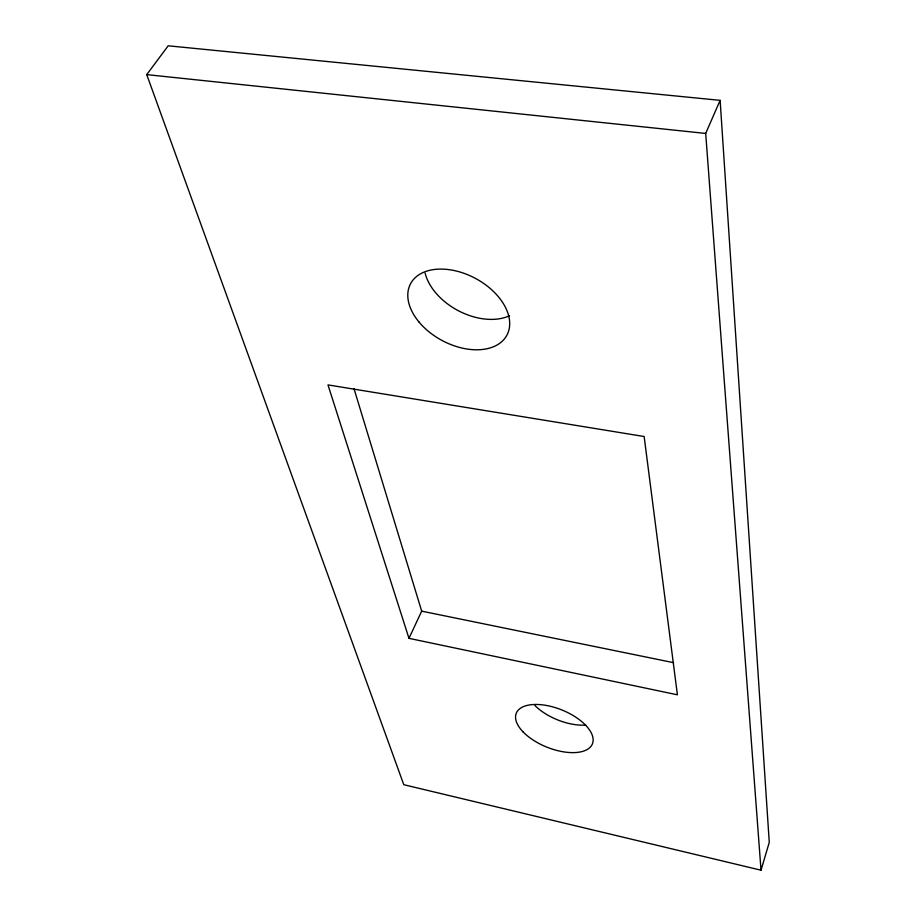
<?xml version="1.0" encoding="UTF-8"?>
<svg xmlns="http://www.w3.org/2000/svg" width="916" height="916" viewBox="0 0 916 916"><rect width="100%" height="100%" fill="white"/><g stroke="black" fill="none" stroke-linecap="round" stroke-linejoin="round"><path stroke-width="1.37" d="M761.024 870.2L769.268 842.365L720.125 100.348L168.189 45.8L146.732 74.62L403.784 784.703L761.024 870.2L705.686 133.438L720.125 100.348M408.971 638.337L327.985 384.903L644.143 436.52L677.405 694.809L408.971 638.337L421.681 611.144L354.034 388.796M146.732 74.62L705.686 133.438M421.681 611.144L673.649 662.68M509.548 315.722A53.826 35.598 28.3 0 1 459.5 311.314A53.826 35.598 28.3 0 1 425.116 273.048M585.713 725.094A40.602 20.381 21.8 0 1 534.898 705.492M419.047 322.066A54.605 35.243 28.1 0 0 506.239 336.344A54.605 35.243 28.1 0 0 450.924 269.934A54.605 35.243 28.1 0 0 419.047 322.066M523.162 731.976A41.037 20.049 21.9 0 0 589.938 747.479A41.037 20.049 21.9 0 0 549.921 706.179A41.037 20.049 21.9 0 0 523.162 731.976"/></g></svg>
